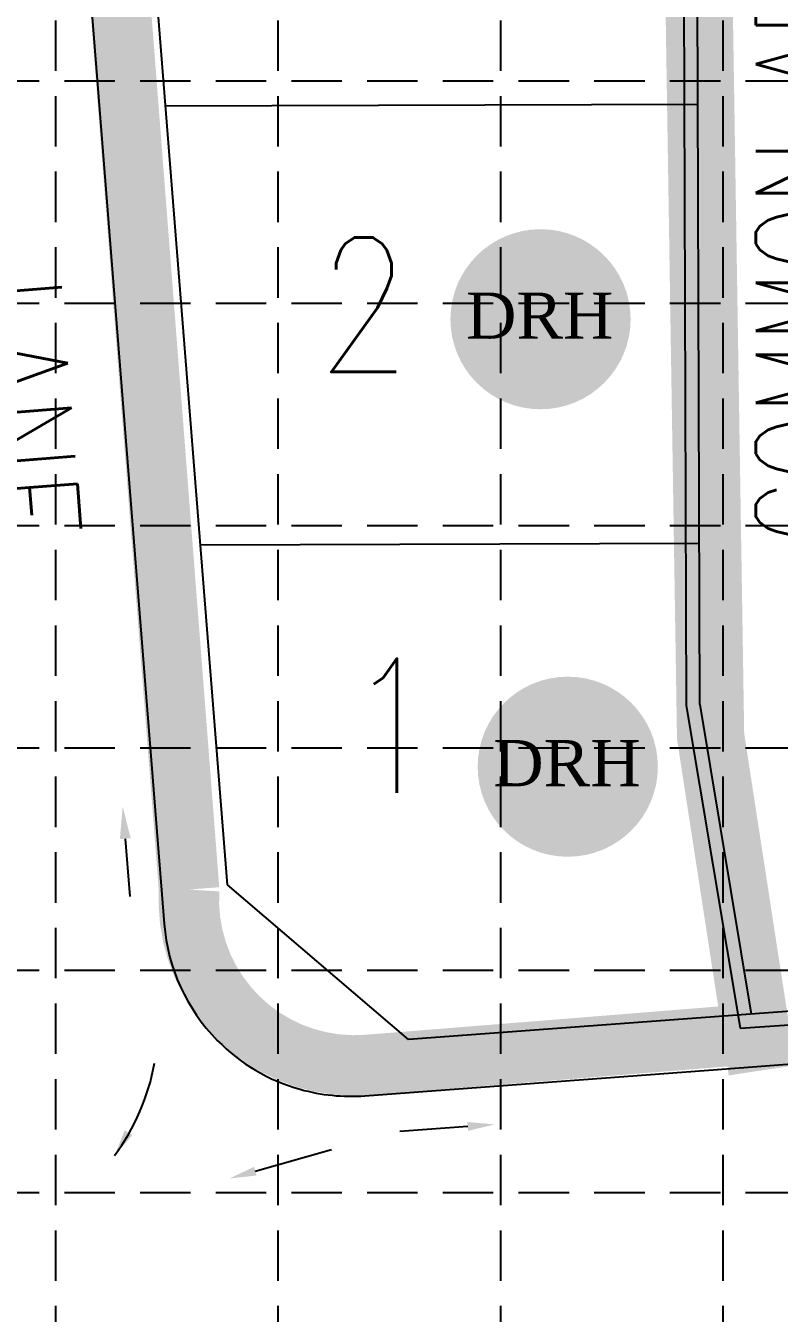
# Model space of a CAD drawing. Header units: inches. Extents: x 7994 to 10114, y 11164 to 12491.
# Drawn here: x 9744.3 to 9856.3, y 11610.9 to 11802.5 of the extents above; entities that cross this region are included whole.
import ezdxf
from ezdxf.enums import TextEntityAlignment as Align

# ---------------------------------------------------------------- set-up
doc = ezdxf.new("R2010")
doc.units = ezdxf.units.IN
doc.header["$MEASUREMENT"] = 0
for name, pattern in [('HIDDEN', [0.375, 0.25, -0.125]), ('HIDDEN2', [0.1875, 0.125, -0.0625]), ('PHANTOM2', [1.25, 0.625, -0.125, 0.125, -0.125, 0.125, -0.125])]:
    doc.linetypes.add(name, pattern=pattern)
for name, color, linetype in [('1 EROSION BLANKET', 84, 'Continuous'), ('BASE', 7, 'Continuous'), ('FILTER', 3, 'HIDDEN2'), ('GRID', 254, 'HIDDEN'), ('MISC-6', 6, 'Continuous'), ('SILT FENCE', 200, 'Continuous'), ('SILT-FENCE', 4, 'PHANTOM2'), ('x4227 lots$0$COMMON AREA LABEL', 4, 'Continuous'), ('x4227 lots$0$p-lot-numbers', 1, 'Continuous'), ('x4227 lots$0$p-lots', 1, 'Continuous'), ('x4227 lots$0$p-row', 5, 'Continuous'), ('x4227 lots$0$P-STREET-NAMES', 4, 'Continuous')]:
    doc.layers.add(name, color=color, linetype=linetype)
doc.layers.get('0').freeze()
doc.styles.add('DRHorton', font='dutcheb.ttf')
doc.styles.add('x4227 lots$0$romans', font='romans.shx', dxfattribs={"width": 0.8})

# ---------------------------------------------------------------- blocks, each defined once
blk = doc.blocks.new('DRHorton')
h = blk.add_hatch(color=1)
h.paths.add_polyline_path([(78.7, 25.78, 1), (40.43, 25.78, 1)])
h.paths.add_polyline_path([(42.33, 17.91), (76.5, 17.91), (76.5, 34.87), (42.33, 34.87)], flags=24)
at = {"layer": 'BASE', "color": 176, "style": 'DRHorton'}
blk.add_text('DRH', height=9.814, dxfattribs=at).set_placement((59.39, 21.64), align=Align.CENTER)

msp = doc.modelspace()

# ---------------------------------------------------------------- linework, layer by layer
at = {"layer": '1 EROSION BLANKET', "const_width": 9}
msp.add_lwpolyline([(9850.74, 11652.34), (9795.18, 11647.88, -0.456223), (9768.59, 11673.97), (9750.25, 11910.28)], format="xyb", dxfattribs=at)
at = {"layer": 'FILTER', "color": 7, "linetype": 'Continuous'}
for p, q in [((9749.93, 11857.37), (9764.89, 11668.85)), ((9847.13, 11647.22), (9899.56, 11651.15)), ((9794.71, 11643.3), (9847.13, 11647.22))]:
    msp.add_line(p, q, dxfattribs=at)
for start, end in [(184.5384, 224.5198), (224.5198, 254.2898), (254.2898, 274.2805)]:
    msp.add_arc((9792.63, 11671.05), 27.83, start, end, dxfattribs=at)
at = {"layer": 'GRID', "color": 253, "linetype": 'HIDDEN', "ltscale": 30}
for p, q in [((9748.72, 12455.77), (9748.72, 11298)), ((9781.79, 12455.77), (9781.79, 11298)), ((9814.87, 12455.77), (9814.87, 11298)), ((9847.94, 12455.77), (9847.94, 11298)), ((8028.82, 11794.27), (10079.47, 11794.27)), ((8028.82, 11761.2), (10079.47, 11761.2)), ((8028.82, 11728.12), (10079.47, 11728.12)), ((8028.82, 11695.05), (10079.47, 11695.05)), ((8028.82, 11661.97), (10079.47, 11661.97)), ((8028.82, 11628.9), (10079.47, 11628.9))]:
    msp.add_line(p, q, dxfattribs=at)
at = {"layer": 'MISC-6', "color": 7}
for points in [[(9759.1, 11681.54), (9759.78, 11672.94)], [(9810.01, 11638.74), (9799.92, 11637.98)], [(9778.43, 11632.07), (9789.77, 11635.3)]]:
    msp.add_lwpolyline(points, dxfattribs=at)
msp.add_arc((9730.98, 11654.02), 33, 323.4934, 349.7651, dxfattribs=at)
for points in [[(9758.3, 11681.48), (9758.72, 11686.33), (9759.9, 11681.61)], [(9760.17, 11637.45), (9757.51, 11634.39), (9759.03, 11638.15)], [(9809.96, 11639.4), (9814, 11639.03), (9810.06, 11638.07)], [(9778.61, 11631.43), (9774.58, 11630.98), (9778.25, 11632.72)]]:
    msp.add_solid(points, dxfattribs=at)
at = {"layer": 'SILT FENCE', "const_width": 10}
msp.add_lwpolyline([(9853.77, 11647.08), (9846.12, 11696.78), (9842.78, 11910.27)], dxfattribs=at)
at = {"layer": 'SILT-FENCE', "color": 7, "linetype": 'Continuous'}
for p, q in [((9840.38, 12362.03), (9842.5, 11701.33)), ((9842.5, 11701.33), (9850.5, 11653.33)), ((9850.5, 11653.33), (9920.53, 11658.16))]:
    msp.add_line(p, q, dxfattribs=at)
at = {"layer": 'x4227 lots$0$p-lots', "color": 7}
for p, q in [((9765.09, 11790.56), (9844.21, 11790.82)), ((9770.27, 11725.27), (9844.42, 11725.51))]:
    msp.add_line(p, q, dxfattribs=at)
at = {"layer": 'x4227 lots$0$p-row', "color": 7}
for p, q in [((9774.29, 11674.69), (9744.76, 12046.66)), ((9844.5, 11701.5), (9843.83, 11910.91)), ((9844.5, 11701.5), (9852.17, 11655.45)), ((9801.2, 11651.64), (9774.29, 11674.69)), ((9898.97, 11658.95), (9801.2, 11651.64))]:
    msp.add_line(p, q, dxfattribs=at)

# ---------------------------------------------------------------- block references
at = {"layer": 'MISC-6', "color": 5, "xscale": 0.6999999999998181, "yscale": 0.6999999999998181, "zscale": 0.7}
for p in [(9779.14, 11740.77), (9783.19, 11674.2)]:
    msp.add_blockref('DRHorton', p, dxfattribs=at)

# ---------------------------------------------------------------- texts
at = {"layer": 'x4227 lots$0$COMMON AREA LABEL', "color": 7, "style": 'x4227 lots$0$romans', "width": 0.8}
msp.add_text('COMMON AREA "A" ', height=13, rotation=90, dxfattribs=at).set_placement((9859.34, 11794.3), align=Align.MIDDLE)
at = {"layer": 'x4227 lots$0$p-lot-numbers', "color": 7, "style": 'x4227 lots$0$romans', "width": 0.8}
for s, p in [('2', (9794.56, 11760.99)), ('1', (9798.79, 11698.34))]:
    msp.add_text(s, height=20, dxfattribs=at).set_placement(p, align=Align.MIDDLE)
at = {"layer": 'x4227 lots$0$P-STREET-NAMES', "color": 7, "style": 'x4227 lots$0$romans', "width": 0.8}
msp.add_text('LANE', height=15, rotation=274.5384, dxfattribs=at).set_placement((9743.58, 11745.55), align=Align.MIDDLE)

doc.saveas('drawing.dxf')
